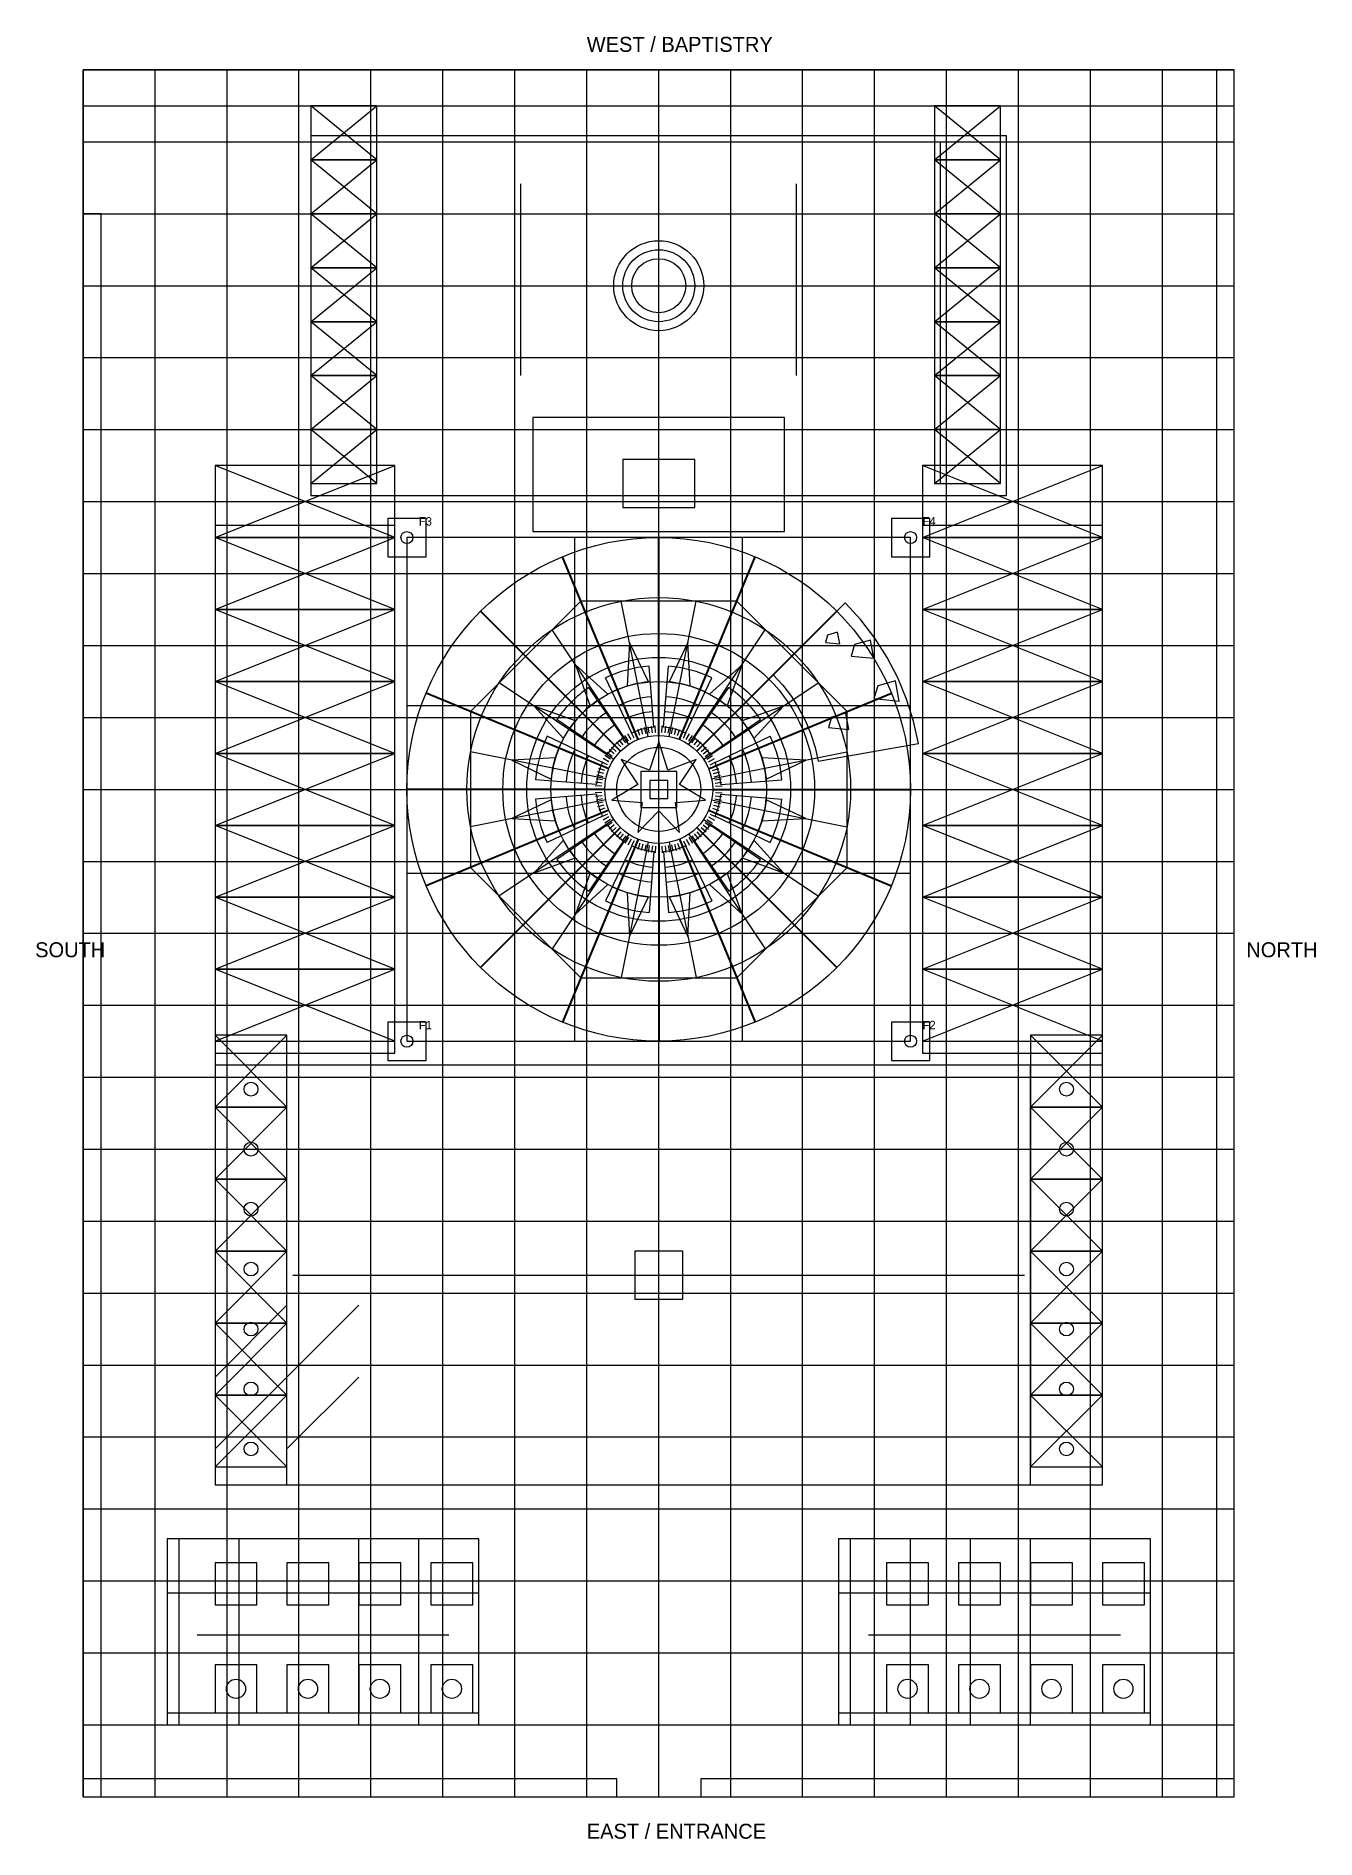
# Model space of a CAD drawing. Header units: metres. Extents: x -8 to 206, y -7 to 294.
import ezdxf

# ---------------------------------------------------------------- set-up
doc = ezdxf.new("R2010")
doc.units = ezdxf.units.M
for name, color, linetype, lineweight in [('00_DATUM', 8, 'Continuous', 18), ('01_ALIGNMENT', 4, 'Continuous', 18), ('C_HEPTAGRAM', 2, 'Continuous', 18), ('C_OCTAGON', 2, 'Continuous', 18), ('C_PRIMARY_RIBS', 7, 'Continuous', 35), ('C_REFLECTED_ARCADES', 8, 'Continuous', 18), ('C_SECONDARY_RIBS', 9, 'Continuous', 18), ('C_VAULT_BREACH', 1, 'Continuous', 18), ('G_BAPTISTRY', 4, 'Continuous', 18), ('G_FOUNDATIONS', 9, 'Continuous', 18), ('G_GARDENS', 3, 'Continuous', 18), ('G_HERITAGE_CHAPEL', 2, 'Continuous', 18), ('G_MODERN_ASSEMBLY', 6, 'Continuous', 18), ('G_RUIN_DEBRIS', 1, 'Continuous', 18), ('G_WUDU', 4, 'Continuous', 18)]:
    doc.layers.add(name, color=color, linetype=linetype, lineweight=lineweight)

msp = doc.modelspace()

# ---------------------------------------------------------------- linework, layer by layer
at = {"layer": '00_DATUM'}
for p, q in [((0, 0), (0, 288)), ((0, 288), (192, 288)), ((12, 0), (12, 288)), ((24, 0), (24, 288)), ((36, 0), (36, 288)), ((48, 0), (48, 288)), ((60, 0), (60, 288)), ((72, 0), (72, 288)), ((84, 0), (84, 288)), ((96, 0), (96, 288)), ((108, 0), (108, 288)), ((120, 0), (120, 288)), ((132, 0), (132, 288)), ((144, 0), (144, 288)), ((156, 0), (156, 288)), ((168, 0), (168, 288)), ((180, 0), (180, 288)), ((192, 0), (192, 288)), ((0, 276), (192, 276)), ((0, 264), (192, 264)), ((0, 252), (192, 252)), ((0, 240), (192, 240)), ((0, 228), (192, 228)), ((0, 216), (192, 216)), ((0, 204), (192, 204)), ((0, 192), (192, 192)), ((0, 180), (192, 180)), ((0, 168), (192, 168)), ((0, 156), (192, 156)), ((0, 144), (192, 144)), ((0, 132), (192, 132)), ((0, 120), (192, 120)), ((0, 108), (192, 108)), ((0, 96), (192, 96)), ((0, 84), (192, 84)), ((0, 72), (192, 72)), ((0, 60), (192, 60)), ((0, 48), (192, 48)), ((0, 36), (192, 36)), ((0, 24), (192, 24)), ((0, 12), (192, 12)), ((0, 0), (192, 0))]:
    msp.add_line(p, q, dxfattribs=at)
msp.add_lwpolyline([(0, 0), (192, 0), (192, 288), (0, 288)], close=True, dxfattribs=at)
at = {"layer": '01_ALIGNMENT'}
for p, q in [((96, 0), (96, 288)), ((0, 168), (192, 168))]:
    msp.add_line(p, q, dxfattribs=at)
for centre in [(54, 210), (138, 210), (54, 126), (138, 126)]:
    msp.add_circle(centre, 1, dxfattribs=at)
at = {"layer": 'C_HEPTAGRAM'}
for p, q in [((91.88, 176.56), (91.4, 177.55)), ((92.06, 177.52), (91.64, 178.53)), ((92.86, 176.97), (92.5, 178.01)), ((93.37, 177.13), (93.07, 178.19)), ((93.89, 177.26), (93.64, 178.33)), ((94.41, 177.37), (94.22, 178.45)), ((94.94, 177.44), (94.81, 178.53)), ((95.47, 177.49), (95.41, 178.58)), ((96, 178.3), (96, 179.4)), ((96.53, 177.49), (96.59, 178.58)), ((97.06, 177.44), (97.19, 178.53)), ((97.59, 177.37), (97.78, 178.45)), ((98.11, 177.26), (98.36, 178.33)), ((98.63, 177.13), (98.93, 178.19)), ((99.14, 176.97), (99.5, 178.01)), ((99.94, 177.52), (100.36, 178.53)), ((100.12, 176.56), (100.6, 177.55)), ((88.57, 173.92), (87.71, 174.61)), ((88.72, 175.28), (87.94, 176.06)), ((88.92, 174.33), (88.1, 175.06)), ((89.67, 175.08), (88.94, 175.9)), ((90.08, 175.43), (89.39, 176.29)), ((90.5, 175.75), (89.87, 176.64)), ((90.95, 176.04), (90.36, 176.98)), ((91.4, 176.31), (90.87, 177.28)), ((100.6, 176.31), (101.13, 177.28)), ((101.05, 176.04), (101.64, 176.98)), ((101.5, 175.75), (102.13, 176.64)), ((101.92, 175.43), (102.61, 176.29)), ((102.33, 175.08), (103.06, 175.9)), ((103.08, 174.33), (103.9, 175.06)), ((103.28, 175.28), (104.06, 176.06)), ((103.43, 173.92), (104.29, 174.61)), ((86.48, 171.94), (85.47, 172.36)), ((87.03, 171.14), (85.99, 171.5)), ((87.44, 172.12), (86.45, 172.6)), ((87.69, 172.6), (86.72, 173.13)), ((87.96, 173.05), (87.02, 173.64)), ((88.25, 173.5), (87.36, 174.13)), ((103.75, 173.5), (104.64, 174.13)), ((104.04, 173.05), (104.98, 173.64)), ((104.31, 172.6), (105.28, 173.13)), ((104.56, 172.12), (105.55, 172.6)), ((104.97, 171.14), (106.01, 171.5)), ((105.52, 171.94), (106.53, 172.36)), ((86.51, 168.53), (85.42, 168.59)), ((86.56, 169.06), (85.47, 169.19)), ((86.63, 169.59), (85.55, 169.78)), ((86.74, 170.11), (85.67, 170.36)), ((86.87, 170.63), (85.81, 170.93)), ((105.13, 170.63), (106.19, 170.93)), ((105.26, 170.11), (106.33, 170.36)), ((105.37, 169.59), (106.45, 169.78)), ((105.44, 169.06), (106.53, 169.19)), ((105.49, 168.53), (106.58, 168.59)), ((85.7, 168), (84.6, 168)), ((86.51, 167.47), (85.42, 167.41)), ((86.56, 166.94), (85.47, 166.81)), ((86.63, 166.41), (85.55, 166.22)), ((86.74, 165.89), (85.67, 165.64)), ((86.87, 165.37), (85.81, 165.07)), ((105.13, 165.37), (106.19, 165.07)), ((105.26, 165.89), (106.33, 165.64)), ((105.37, 166.41), (106.45, 166.22)), ((105.44, 166.94), (106.53, 166.81)), ((105.49, 167.47), (106.58, 167.41)), ((106.3, 168), (107.4, 168)), ((86.48, 164.06), (85.47, 163.64)), ((87.03, 164.86), (85.99, 164.5)), ((87.44, 163.88), (86.45, 163.4)), ((87.69, 163.4), (86.72, 162.87)), ((87.96, 162.95), (87.02, 162.36)), ((88.25, 162.5), (87.36, 161.87)), ((103.75, 162.5), (104.64, 161.87)), ((104.04, 162.95), (104.98, 162.36)), ((104.31, 163.4), (105.28, 162.87)), ((104.56, 163.88), (105.55, 163.4)), ((104.97, 164.86), (106.01, 164.5)), ((105.52, 164.06), (106.53, 163.64)), ((88.57, 162.08), (87.71, 161.39)), ((88.72, 160.72), (87.94, 159.94)), ((88.92, 161.67), (88.1, 160.94)), ((89.67, 160.92), (88.94, 160.1)), ((90.08, 160.57), (89.39, 159.71)), ((90.5, 160.25), (89.87, 159.36)), ((90.95, 159.96), (90.36, 159.02)), ((91.4, 159.69), (90.87, 158.72)), ((91.88, 159.44), (91.4, 158.45)), ((100.12, 159.44), (100.6, 158.45)), ((100.6, 159.69), (101.13, 158.72)), ((101.05, 159.96), (101.64, 159.02)), ((101.5, 160.25), (102.13, 159.36)), ((101.92, 160.57), (102.61, 159.71)), ((102.33, 160.92), (103.06, 160.1)), ((103.08, 161.67), (103.9, 160.94)), ((103.28, 160.72), (104.06, 159.94)), ((103.43, 162.08), (104.29, 161.39)), ((92.06, 158.48), (91.64, 157.47)), ((92.86, 159.03), (92.5, 157.99)), ((93.37, 158.87), (93.07, 157.81)), ((93.89, 158.74), (93.64, 157.67)), ((94.41, 158.63), (94.22, 157.55)), ((94.94, 158.56), (94.81, 157.47)), ((95.47, 158.51), (95.41, 157.42)), ((96, 157.7), (96, 156.6)), ((96.53, 158.51), (96.59, 157.42)), ((97.06, 158.56), (97.19, 157.47)), ((97.59, 158.63), (97.78, 157.55)), ((98.11, 158.74), (98.36, 157.67)), ((98.63, 158.87), (98.93, 157.81)), ((99.14, 159.03), (99.5, 157.99)), ((99.94, 158.48), (100.36, 157.47))]:
    msp.add_line(p, q, dxfattribs=at)
msp.add_lwpolyline([(96, 176), (94.46, 171.2), (89.75, 172.99), (92.54, 168.79), (88.2, 166.22), (93.22, 165.79), (92.53, 160.79), (96, 164.45), (99.47, 160.79), (98.78, 165.79), (103.8, 166.22), (99.46, 168.79), (102.25, 172.99), (97.54, 171.2)], close=True, dxfattribs=at)
at = {"layer": 'C_OCTAGON'}
msp.add_lwpolyline([(127.41, 181.01), (109.01, 199.41), (82.99, 199.41), (64.59, 181.01), (64.59, 154.99), (82.99, 136.59), (109.01, 136.59), (127.41, 154.99)], close=True, dxfattribs=at)
for radius in [42, 32, 26, 18, 9]:
    msp.add_circle((96, 168), radius, dxfattribs=at)
at = {"layer": 'C_PRIMARY_RIBS'}
for p, q in [((96, 177), (96, 210)), ((92.56, 176.31), (79.93, 206.8)), ((99.44, 176.31), (112.07, 206.8)), ((89.64, 174.36), (66.3, 197.7)), ((102.36, 174.36), (125.7, 197.7)), ((87.69, 171.44), (57.2, 184.07)), ((104.31, 171.44), (134.8, 184.07)), ((87, 168), (54, 168)), ((105, 168), (138, 168)), ((87.69, 164.56), (57.2, 151.93)), ((104.31, 164.56), (134.8, 151.93)), ((89.64, 161.64), (66.3, 138.3)), ((92.56, 159.69), (79.93, 129.2)), ((99.44, 159.69), (112.07, 129.2)), ((102.36, 161.64), (125.7, 138.3)), ((96, 159), (96, 126))]:
    msp.add_line(p, q, dxfattribs=at)
at = {"layer": 'C_REFLECTED_ARCADES'}
for p, q in [((38, 273), (49, 282)), ((49, 273), (38, 282)), ((142, 273), (153, 282)), ((153, 273), (142, 282)), ((38, 264), (49, 273)), ((49, 264), (38, 273)), ((142, 264), (153, 273)), ((153, 264), (142, 273)), ((38, 255), (49, 264)), ((49, 255), (38, 264)), ((142, 255), (153, 264)), ((153, 255), (142, 264)), ((38, 246), (49, 255)), ((49, 246), (38, 255)), ((142, 246), (153, 255)), ((153, 246), (142, 255)), ((38, 237), (49, 246)), ((49, 237), (38, 246)), ((142, 237), (153, 246)), ((153, 237), (142, 246)), ((38, 228), (49, 237)), ((49, 228), (38, 237)), ((142, 228), (153, 237)), ((153, 228), (142, 237)), ((38, 219), (49, 228)), ((49, 219), (38, 228)), ((142, 219), (153, 228)), ((153, 219), (142, 228)), ((22, 210), (52, 222)), ((52, 210), (22, 222)), ((140, 210), (170, 222)), ((170, 210), (140, 222)), ((22, 198), (52, 210)), ((52, 198), (22, 210)), ((140, 198), (170, 210)), ((170, 198), (140, 210)), ((22, 186), (52, 198)), ((52, 186), (22, 198)), ((140, 186), (170, 198)), ((170, 186), (140, 198)), ((22, 174), (52, 186)), ((52, 174), (22, 186)), ((140, 174), (170, 186)), ((170, 174), (140, 186)), ((22, 162), (52, 174)), ((52, 162), (22, 174)), ((140, 162), (170, 174)), ((170, 162), (140, 174)), ((22, 150), (52, 162)), ((52, 150), (22, 162)), ((140, 150), (170, 162)), ((170, 150), (140, 162)), ((22, 138), (52, 150)), ((52, 138), (22, 150)), ((140, 138), (170, 150)), ((170, 138), (140, 150)), ((22, 126), (52, 138)), ((52, 126), (22, 138)), ((140, 126), (170, 138)), ((170, 126), (140, 138)), ((22, 115), (34, 127)), ((34, 115), (22, 127)), ((158, 115), (170, 127)), ((170, 115), (158, 127)), ((22, 103), (34, 115)), ((34, 103), (22, 115)), ((158, 103), (170, 115)), ((170, 103), (158, 115)), ((22, 91), (34, 103)), ((34, 91), (22, 103)), ((158, 91), (170, 103)), ((170, 91), (158, 103)), ((22, 79), (34, 91)), ((34, 79), (22, 91)), ((158, 79), (170, 91)), ((170, 79), (158, 91)), ((22, 67), (34, 79)), ((34, 67), (22, 79)), ((158, 67), (170, 79)), ((170, 67), (158, 79)), ((22, 55), (34, 67)), ((34, 55), (22, 67)), ((158, 55), (170, 67)), ((170, 55), (158, 67)), ((16, 12), (16, 43)), ((26, 12), (26, 43)), ((36, 12), (36, 43)), ((46, 12), (46, 43)), ((56, 12), (56, 43)), ((128, 12), (128, 43)), ((138, 12), (138, 43)), ((148, 12), (148, 43)), ((158, 12), (158, 43)), ((168, 12), (168, 43)), ((14, 34), (66, 34)), ((126, 34), (178, 34)), ((14, 24), (66, 24)), ((126, 24), (178, 24)), ((14, 14), (66, 14)), ((126, 14), (178, 14))]:
    msp.add_line(p, q, dxfattribs=at)
for points in [[(38, 273), (49, 273), (49, 282), (38, 282)], [(142, 273), (153, 273), (153, 282), (142, 282)], [(38, 264), (49, 264), (49, 273), (38, 273)], [(142, 264), (153, 264), (153, 273), (142, 273)], [(38, 255), (49, 255), (49, 264), (38, 264)], [(142, 255), (153, 255), (153, 264), (142, 264)], [(38, 246), (49, 246), (49, 255), (38, 255)], [(142, 246), (153, 246), (153, 255), (142, 255)], [(38, 237), (49, 237), (49, 246), (38, 246)], [(142, 237), (153, 237), (153, 246), (142, 246)], [(38, 228), (49, 228), (49, 237), (38, 237)], [(142, 228), (153, 228), (153, 237), (142, 237)], [(38, 219), (49, 219), (49, 228), (38, 228)], [(142, 219), (153, 219), (153, 228), (142, 228)], [(22, 210), (52, 210), (52, 222), (22, 222)], [(140, 210), (170, 210), (170, 222), (140, 222)], [(22, 198), (52, 198), (52, 210), (22, 210)], [(140, 198), (170, 198), (170, 210), (140, 210)], [(22, 186), (52, 186), (52, 198), (22, 198)], [(140, 186), (170, 186), (170, 198), (140, 198)], [(22, 174), (52, 174), (52, 186), (22, 186)], [(140, 174), (170, 174), (170, 186), (140, 186)], [(22, 162), (52, 162), (52, 174), (22, 174)], [(140, 162), (170, 162), (170, 174), (140, 174)], [(22, 150), (52, 150), (52, 162), (22, 162)], [(140, 150), (170, 150), (170, 162), (140, 162)], [(22, 138), (52, 138), (52, 150), (22, 150)], [(140, 138), (170, 138), (170, 150), (140, 150)], [(22, 126), (52, 126), (52, 138), (22, 138)], [(140, 126), (170, 126), (170, 138), (140, 138)], [(22, 115), (34, 115), (34, 127), (22, 127)], [(158, 115), (170, 115), (170, 127), (158, 127)], [(22, 103), (34, 103), (34, 115), (22, 115)], [(158, 103), (170, 103), (170, 115), (158, 115)], [(22, 91), (34, 91), (34, 103), (22, 103)], [(158, 91), (170, 91), (170, 103), (158, 103)], [(22, 79), (34, 79), (34, 91), (22, 91)], [(158, 79), (170, 79), (170, 91), (158, 91)], [(22, 67), (34, 67), (34, 79), (22, 79)], [(158, 67), (170, 67), (170, 79), (158, 79)], [(22, 55), (34, 55), (34, 67), (22, 67)], [(158, 55), (170, 55), (170, 67), (158, 67)]]:
    msp.add_lwpolyline(points, close=True, dxfattribs=at)
at = {"layer": 'C_SECONDARY_RIBS'}
for p, q in [((94.24, 176.83), (89.76, 199.39)), ((97.76, 176.83), (102.24, 199.39)), ((91, 175.48), (78.22, 194.61)), ((101, 175.48), (113.78, 194.61)), ((88.52, 173), (69.39, 185.78)), ((103.48, 173), (122.61, 185.78)), ((87.17, 169.76), (64.61, 174.24)), ((104.83, 169.76), (127.39, 174.24)), ((87.17, 166.24), (64.61, 161.76)), ((104.83, 166.24), (127.39, 161.76)), ((88.52, 163), (69.39, 150.22)), ((103.48, 163), (122.61, 150.22)), ((91, 160.52), (78.22, 141.39)), ((101, 160.52), (113.78, 141.39)), ((94.24, 159.17), (89.76, 136.61)), ((97.76, 159.17), (102.24, 136.61))]:
    msp.add_line(p, q, dxfattribs=at)
for points in [[(94.27, 185.92), (91.12, 192.52), (90.74, 185.22)], [(101.26, 185.22), (100.88, 192.52), (97.73, 185.92)], [(87.54, 183.89), (82.11, 188.79), (84.56, 181.89)], [(107.44, 181.89), (109.89, 188.79), (104.46, 183.89)], [(82.11, 179.44), (75.21, 181.89), (80.11, 176.46)], [(111.89, 176.46), (116.79, 181.89), (109.89, 179.44)], [(78.78, 173.26), (71.48, 172.88), (78.08, 169.73)], [(113.92, 169.73), (120.52, 172.88), (113.22, 173.26)], [(78.08, 166.27), (71.48, 163.12), (78.78, 162.74)], [(113.22, 162.74), (120.52, 163.12), (113.92, 166.27)], [(80.11, 159.54), (75.21, 154.11), (82.11, 156.56)], [(109.89, 156.56), (116.79, 154.11), (111.89, 159.54)], [(84.56, 154.11), (82.11, 147.21), (87.54, 152.11)], [(104.46, 152.11), (109.89, 147.21), (107.44, 154.11)], [(90.74, 150.78), (91.12, 143.48), (94.27, 150.08)], [(97.73, 150.08), (100.88, 143.48), (101.26, 150.78)]]:
    msp.add_lwpolyline(points, dxfattribs=at)
at = {"layer": 'C_VAULT_BREACH'}
msp.add_lwpolyline([(139.33, 175.64), (138.5, 179.39), (137.35, 183.05), (135.88, 186.6), (134.11, 190), (132.04, 193.24), (129.71, 196.28), (127.11, 199.11), (115.09, 187.09), (116.68, 185.36), (118.12, 183.49), (119.38, 181.5), (120.47, 179.41), (121.37, 177.23), (122.08, 174.99), (122.59, 172.69)], close=True, dxfattribs=at)
at = {"layer": 'G_BAPTISTRY'}
for p, q in [((49, 219), (49, 276)), ((143, 219), (143, 276)), ((73, 237), (73, 269)), ((119, 237), (119, 269)), ((96, 237), (96, 244))]:
    msp.add_line(p, q, dxfattribs=at)
msp.add_lwpolyline([(38, 217), (154, 217), (154, 277), (38, 277)], close=True, dxfattribs=at)
for radius in [7.5, 6, 4.5]:
    msp.add_circle((96, 252), radius, dxfattribs=at)
at = {"layer": 'G_FOUNDATIONS'}
for p, q in [((82, 126), (82, 210)), ((110, 126), (110, 210)), ((54, 182), (138, 182)), ((54, 154), (138, 154))]:
    msp.add_line(p, q, dxfattribs=at)
for points in [[(0, 282), (192, 282), (192, 288), (0, 288)], [(189, 0), (192, 0), (192, 288), (189, 288)], [(0, 0), (3, 0), (3, 264), (0, 264)], [(50.8, 206.8), (57.2, 206.8), (57.2, 213.2), (50.8, 213.2)], [(134.8, 206.8), (141.2, 206.8), (141.2, 213.2), (134.8, 213.2)], [(54, 126), (138, 126), (138, 210), (54, 210)], [(93, 165), (99, 165), (99, 171), (93, 171)], [(50.8, 122.8), (57.2, 122.8), (57.2, 129.2), (50.8, 129.2)], [(134.8, 122.8), (141.2, 122.8), (141.2, 129.2), (134.8, 129.2)], [(0, 0), (89, 0), (89, 3), (0, 3)], [(103, 0), (192, 0), (192, 3), (103, 3)]]:
    msp.add_lwpolyline(points, close=True, dxfattribs=at)
at = {"layer": 'G_GARDENS'}
for p, q in [((22, 204), (52, 204)), ((140, 204), (170, 204)), ((22, 192), (52, 192)), ((140, 192), (170, 192)), ((22, 180), (52, 180)), ((140, 180), (170, 180)), ((22, 168), (52, 168)), ((140, 168), (170, 168)), ((22, 156), (52, 156)), ((140, 156), (170, 156)), ((22, 144), (52, 144)), ((140, 144), (170, 144)), ((22, 132), (52, 132)), ((140, 132), (170, 132)), ((34, 52), (34, 122)), ((96, 53), (96, 121)), ((158, 52), (158, 122)), ((35, 87), (157, 87))]:
    msp.add_line(p, q, dxfattribs=at)
for points in [[(22, 124), (52, 124), (52, 212), (22, 212)], [(140, 124), (170, 124), (170, 212), (140, 212)], [(22, 52), (170, 52), (170, 122), (22, 122)], [(92, 83), (100, 83), (100, 91), (92, 91)]]:
    msp.add_lwpolyline(points, close=True, dxfattribs=at)
for centre in [(28, 118), (164, 118), (28, 108), (164, 108), (28, 98), (164, 98), (28, 88), (164, 88), (28, 78), (164, 78), (28, 68), (164, 68), (28, 58), (164, 58)]:
    msp.add_circle(centre, 1.15, dxfattribs=at)
at = {"layer": 'G_HERITAGE_CHAPEL'}
for points in [[(75, 211), (117, 211), (117, 230), (75, 230)], [(90, 215), (102, 215), (102, 223), (90, 223)]]:
    msp.add_lwpolyline(points, close=True, dxfattribs=at)
at = {"layer": 'G_MODERN_ASSEMBLY'}
for p, q in [((96, 175), (96, 210)), ((91.52, 177.39), (87.13, 186.59)), ((95.18, 178.37), (94.38, 188.54)), ((96.82, 178.37), (97.62, 188.54)), ((100.48, 177.39), (104.87, 186.59)), ((90.11, 176.57), (84.33, 184.98)), ((101.89, 176.57), (107.67, 184.98)), ((87.43, 173.89), (79.02, 179.67)), ((104.57, 173.89), (112.98, 179.67)), ((86.61, 172.48), (77.41, 176.87)), ((105.39, 172.48), (114.59, 176.87)), ((85.63, 168.82), (75.46, 169.62)), ((106.37, 168.82), (116.54, 169.62)), ((89, 168), (54, 168)), ((85.63, 167.18), (75.46, 166.38)), ((103, 168), (138, 168)), ((106.37, 167.18), (116.54, 166.38)), ((86.61, 163.52), (77.41, 159.13)), ((105.39, 163.52), (114.59, 159.13)), ((87.43, 162.11), (79.02, 156.33)), ((90.11, 159.43), (84.33, 151.02)), ((96, 161), (96, 126)), ((101.89, 159.43), (107.67, 151.02)), ((104.57, 162.11), (112.98, 156.33)), ((91.52, 158.61), (87.13, 149.41)), ((95.18, 157.63), (94.38, 147.46)), ((96.82, 157.63), (97.62, 147.46)), ((100.48, 158.61), (104.87, 149.41))]:
    msp.add_line(p, q, dxfattribs=at)
msp.add_lwpolyline([(94.5, 166.5), (97.5, 166.5), (97.5, 169.5), (94.5, 169.5)], close=True, dxfattribs=at)
for radius in [42, 32, 26, 22, 7]:
    msp.add_circle((96, 168), radius, dxfattribs=at)
for radius, start, end in [(20.6, 94.5, 115.5), (20.6, 64.5, 85.5), (20.6, 124.5, 145.5), (18, 94.5, 115.5), (15.5, 94.5, 115.5), (15.5, 64.5, 85.5), (18, 64.5, 85.5), (20.6, 34.5, 55.5), (18, 124.5, 145.5), (15.5, 124.5, 145.5), (13, 94.5, 115.5), (13, 64.5, 85.5), (15.5, 34.5, 55.5), (18, 34.5, 55.5), (13, 124.5, 145.5), (10.4, 94.5, 115.5), (10.4, 64.5, 85.5), (13, 34.5, 55.5), (20.6, 154.5, 175.5), (18, 154.5, 175.5), (15.5, 154.5, 175.5), (10.4, 124.5, 145.5), (10.4, 34.5, 55.5), (15.5, 4.5, 25.5), (18, 4.5, 25.5), (20.6, 4.5, 25.5), (13, 154.5, 175.5), (10.4, 154.5, 175.5), (10.4, 4.5, 25.5), (13, 4.5, 25.5), (20.6, 184.5, 205.5), (18, 184.5, 205.5), (15.5, 184.5, 205.5), (13, 184.5, 205.5), (10.4, 184.5, 205.5), (10.4, 334.5, 355.5), (13, 334.5, 355.5), (15.5, 334.5, 355.5), (18, 334.5, 355.5), (20.6, 334.5, 355.5), (13, 214.5, 235.5), (10.4, 214.5, 235.5), (10.4, 304.5, 325.5), (13, 304.5, 325.5), (18, 214.5, 235.5), (15.5, 214.5, 235.5), (10.4, 244.5, 265.5), (10.4, 274.5, 295.5), (15.5, 304.5, 325.5), (18, 304.5, 325.5), (20.6, 214.5, 235.5), (15.5, 244.5, 265.5), (13, 244.5, 265.5), (13, 274.5, 295.5), (15.5, 274.5, 295.5), (20.6, 304.5, 325.5), (18, 244.5, 265.5), (18, 274.5, 295.5), (20.6, 244.5, 265.5), (20.6, 274.5, 295.5)]:
    msp.add_arc((96, 168), radius, start, end, dxfattribs=at)
at = {"layer": 'G_RUIN_DEBRIS'}
for p, q in [((22, 70), (34, 82)), ((34, 70), (46, 82)), ((22, 58), (34, 70)), ((34, 58), (46, 70))]:
    msp.add_line(p, q, dxfattribs=at)
for points in [[(123.8, 192.52), (126.2, 192.28), (125.84, 194.2), (124.16, 193.72)], [(128.1, 190.24), (131.9, 189.86), (131.33, 192.9), (128.67, 192.14)], [(131.9, 183.16), (136.1, 182.74), (135.47, 186.1), (132.53, 185.26)], [(124.3, 178.32), (127.7, 177.98), (127.19, 180.7), (124.81, 180.02)]]:
    msp.add_lwpolyline(points, close=True, dxfattribs=at)
at = {"layer": 'G_WUDU'}
for p, q in [((19, 27), (61, 27)), ((131, 27), (173, 27))]:
    msp.add_line(p, q, dxfattribs=at)
for points in [[(14, 12), (66, 12), (66, 43), (14, 43)], [(126, 12), (178, 12), (178, 43), (126, 43)], [(22, 32), (29, 32), (29, 39), (22, 39)], [(34, 32), (41, 32), (41, 39), (34, 39)], [(46, 32), (53, 32), (53, 39), (46, 39)], [(58, 32), (65, 32), (65, 39), (58, 39)], [(134, 32), (141, 32), (141, 39), (134, 39)], [(146, 32), (153, 32), (153, 39), (146, 39)], [(158, 32), (165, 32), (165, 39), (158, 39)], [(170, 32), (177, 32), (177, 39), (170, 39)], [(22, 14), (29, 14), (29, 22), (22, 22)], [(34, 14), (41, 14), (41, 22), (34, 22)], [(46, 14), (53, 14), (53, 22), (46, 22)], [(58, 14), (65, 14), (65, 22), (58, 22)], [(134, 14), (141, 14), (141, 22), (134, 22)], [(146, 14), (153, 14), (153, 22), (146, 22)], [(158, 14), (165, 14), (165, 22), (158, 22)], [(170, 14), (177, 14), (177, 22), (170, 22)]]:
    msp.add_lwpolyline(points, close=True, dxfattribs=at)
for centre in [(25.5, 18), (37.5, 18), (49.5, 18), (61.5, 18), (137.5, 18), (149.5, 18), (161.5, 18), (173.5, 18)]:
    msp.add_circle(centre, 1.6, dxfattribs=at)

# ---------------------------------------------------------------- texts
at = {"layer": '01_ALIGNMENT'}
for s, height, p in [('WEST / BAPTISTRY', 2.5, (84, 291)), ('F3', 1.4, (56, 212)), ('F4', 1.4, (140, 212)), ('SOUTH', 2.5, (-8, 140)), ('NORTH', 2.5, (194, 140)), ('F1', 1.4, (56, 128)), ('F2', 1.4, (140, 128)), ('EAST / ENTRANCE', 2.5, (84, -7))]:
    msp.add_text(s, height=height, dxfattribs=at).set_placement(p)

doc.saveas('drawing.dxf')
